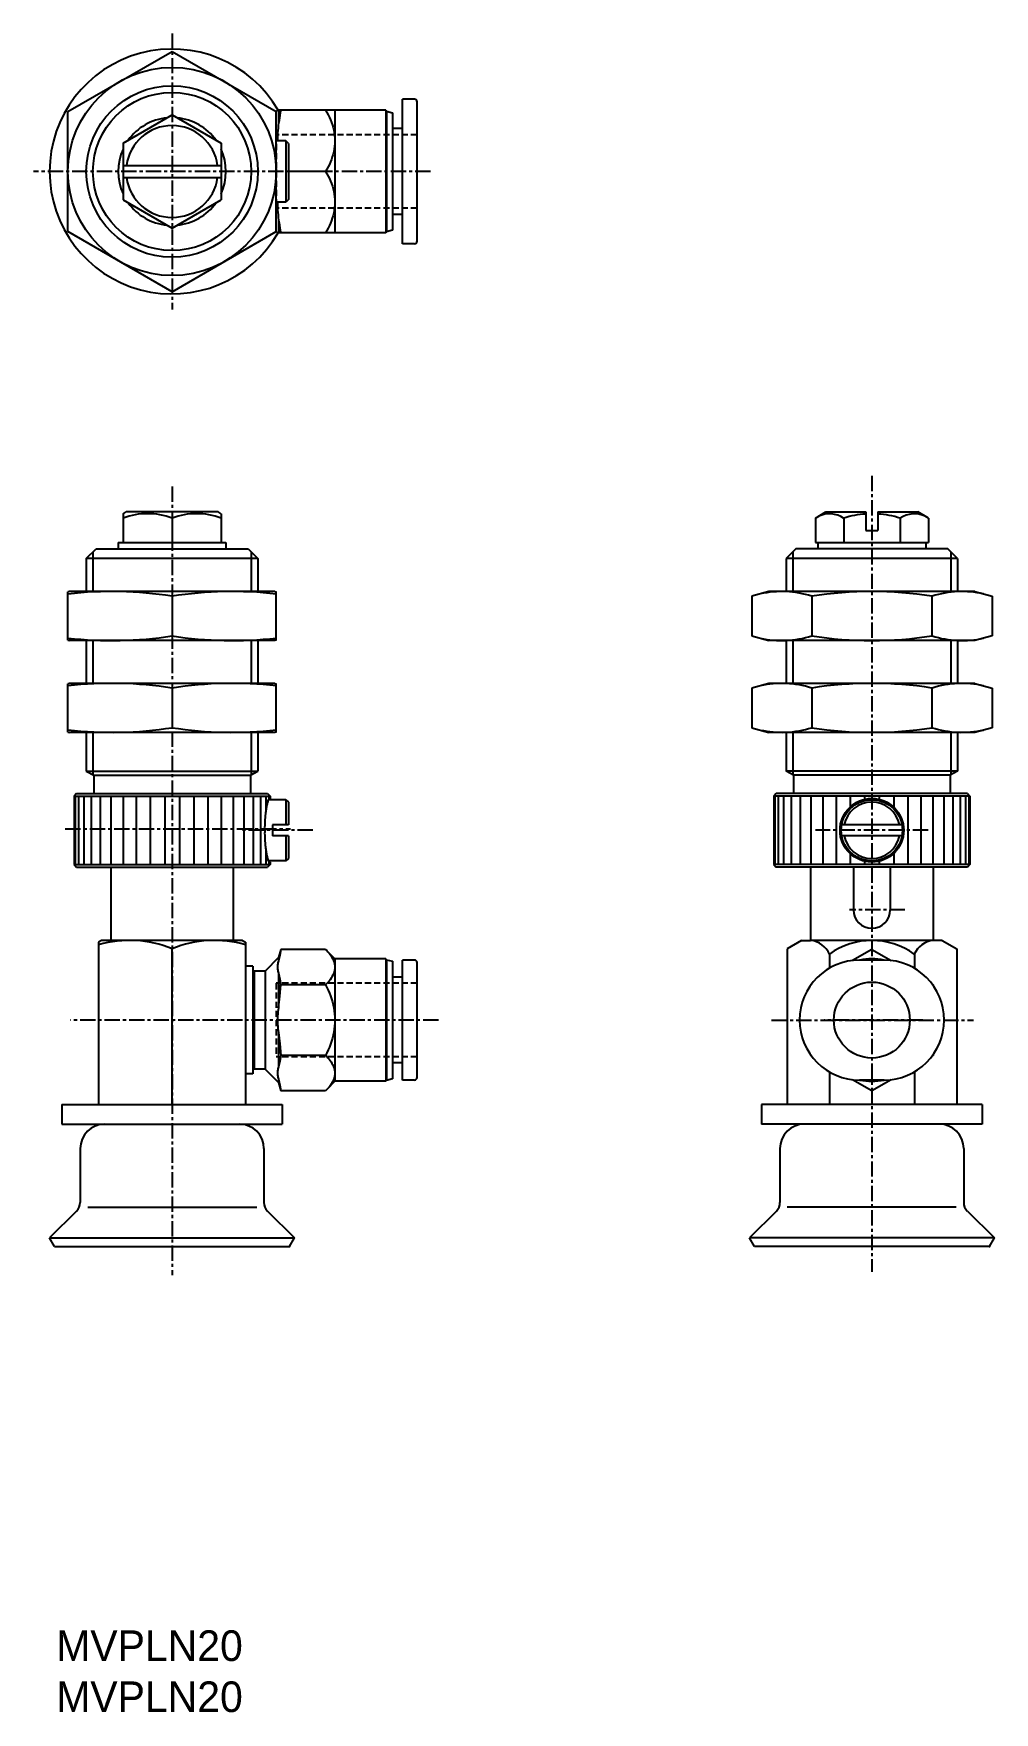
# Model space of a CAD drawing. Extents: x -48 to 30, y -18 to 120.
import ezdxf

# ---------------------------------------------------------------- set-up
doc = ezdxf.new("R2010")
doc.units = 0
doc.linetypes.add('CENTER', pattern=[2, 1.25, -0.25, 0.25, -0.25])
doc.linetypes.add('DASHED', pattern=[0.75, 0.5, -0.25])
doc.layers.get('0').update_dxf_attribs({"linetype": 'CONTINUOUS'})
doc.layers.add('CENTER', color=1, linetype='CENTER')

msp = doc.modelspace()

# ---------------------------------------------------------------- linework, layer by layer
at = {"color": 7, "linetype": 'CONTINUOUS'}
for p, q in [((-45.38, 113.24), (-36.88, 118.15)), ((-36.88, 118.15), (-28.38, 113.24)), ((-17.08, 114.24), (-18.08, 114.24)), ((-18.08, 102.44), (-18.08, 114.24)), ((-16.88, 102.64), (-16.88, 114.04)), ((-45.38, 103.43), (-45.38, 113.24)), ((-40.88, 110.65), (-36.88, 112.96)), ((-36.88, 112.96), (-32.88, 110.65)), ((-28.28, 113.34), (-28.38, 113.24)), ((-28.38, 103.43), (-28.38, 113.24)), ((-19.42, 113.34), (-28.28, 113.34)), ((-28.18, 113.34), (-28.18, 112.33)), ((-23.58, 113.34), (-23.58, 103.34)), ((-19.42, 113.34), (-19.42, 103.34)), ((-19.42, 113.34), (-19.38, 113.27)), ((-19.38, 113.27), (-19.38, 103.4)), ((-19.38, 113.27), (-18.88, 113.14)), ((-18.88, 113.14), (-18.88, 103.54)), ((-18.08, 111.84), (-18.88, 111.84)), ((-40.88, 110.65), (-40.88, 106.03)), ((-32.88, 110.65), (-32.88, 106.03)), ((-27.58, 110.84), (-28.38, 110.84)), ((-27.58, 110.84), (-27.58, 105.84)), ((-27.38, 110.64), (-27.58, 110.84)), ((-27.38, 110.64), (-27.38, 106.04)), ((-40.88, 108.84), (-32.88, 108.84)), ((-24.35, 108.34), (-27.38, 108.34)), ((-40.88, 107.84), (-32.88, 107.84)), ((-40.88, 106.03), (-36.88, 103.72)), ((-36.88, 103.72), (-32.88, 106.03)), ((-27.58, 105.84), (-28.38, 105.84)), ((-27.38, 106.04), (-27.58, 105.84)), ((-28.18, 104.35), (-28.18, 103.34)), ((-18.08, 104.84), (-18.88, 104.84)), ((-36.88, 98.52), (-45.38, 103.43)), ((-36.88, 98.52), (-28.38, 103.43)), ((-28.38, 103.44), (-28.28, 103.34)), ((-19.42, 103.34), (-28.28, 103.34)), ((-19.38, 103.4), (-19.42, 103.34)), ((-18.88, 103.54), (-19.38, 103.4)), ((-17.08, 102.44), (-18.08, 102.44)), ((-40.88, 80.38), (-40.63, 80.53)), ((-40.88, 80.38), (-40.88, 78.03)), ((-33.13, 80.53), (-40.63, 80.53)), ((-36.88, 80.02), (-36.88, 78.03)), ((-32.88, 80.38), (-33.13, 80.53)), ((-32.88, 80.38), (-32.88, 78.03)), ((15.64, 80.02), (16.5, 80.53)), ((15.64, 80.02), (15.64, 78.03)), ((16.5, 80.53), (19.75, 80.53)), ((17.95, 80.02), (17.95, 78.03)), ((19.75, 80.53), (19.75, 79.03)), ((20.75, 80.53), (24, 80.53)), ((20.75, 80.53), (20.75, 79.03)), ((22.56, 80.02), (22.56, 78.03)), ((24.87, 80.02), (24, 80.53)), ((24.87, 80.02), (24.87, 78.03)), ((19.75, 79.03), (20.75, 79.03)), ((-43.88, 76.73), (-43.08, 77.53)), ((-43.34, 77.27), (-43.34, 74.03)), ((-43.08, 77.53), (-30.68, 77.53)), ((-41.28, 78.03), (-32.48, 78.03)), ((-41.28, 78.03), (-41.28, 77.53)), ((-32.48, 78.03), (-32.48, 77.53)), ((-30.68, 77.53), (-29.88, 76.73)), ((-30.42, 77.27), (-30.42, 74.03)), ((14.05, 77.53), (13.25, 76.73)), ((13.8, 77.27), (13.8, 74.03)), ((26.45, 77.53), (14.05, 77.53)), ((15.64, 78.03), (24.87, 78.03)), ((15.85, 78.03), (15.85, 77.53)), ((24.65, 78.03), (24.65, 77.53)), ((27.25, 76.73), (26.45, 77.53)), ((26.71, 77.27), (26.71, 74.03)), ((-29.88, 76.73), (-43.88, 76.73)), ((-43.88, 76.73), (-43.88, 74.03)), ((-29.88, 76.73), (-29.88, 74.03)), ((27.25, 76.73), (13.25, 76.73)), ((13.25, 76.73), (13.25, 74.03)), ((27.25, 76.73), (27.25, 74.03)), ((-45.28, 74.03), (-45.38, 74)), ((-45.38, 70.05), (-45.38, 74)), ((-28.48, 74.03), (-45.28, 74.03)), ((-36.88, 73.65), (-36.88, 70.41)), ((-28.48, 74.03), (-28.38, 74)), ((-28.38, 70.05), (-28.38, 74)), ((11.85, 74.03), (10.44, 73.65)), ((10.44, 73.65), (10.44, 70.41)), ((28.65, 74.03), (11.85, 74.03)), ((15.35, 73.65), (15.35, 70.41)), ((25.16, 73.65), (25.16, 70.41)), ((28.65, 74.03), (30.07, 73.65)), ((30.07, 73.65), (30.07, 70.41)), ((-45.38, 70.05), (-45.28, 70.03)), ((-28.48, 70.03), (-45.28, 70.03)), ((-43.88, 70.03), (-43.88, 66.53)), ((-43.34, 70.03), (-43.34, 66.53)), ((-30.42, 70.03), (-30.42, 66.53)), ((-29.88, 70.03), (-29.88, 66.53)), ((-28.38, 70.05), (-28.48, 70.03)), ((10.44, 70.41), (11.85, 70.03)), ((28.65, 70.03), (11.85, 70.03)), ((13.25, 70.03), (13.25, 66.53)), ((13.8, 70.03), (13.8, 66.53)), ((26.71, 70.03), (26.71, 66.53)), ((27.25, 70.03), (27.25, 66.53)), ((30.07, 70.41), (28.65, 70.03)), ((-45.28, 66.53), (-45.38, 66.5)), ((-45.38, 62.55), (-45.38, 66.5)), ((-28.48, 66.53), (-45.28, 66.53)), ((-36.88, 66.15), (-36.88, 62.91)), ((-28.48, 66.53), (-28.38, 66.5)), ((-28.38, 62.55), (-28.38, 66.5)), ((11.85, 66.53), (10.44, 66.15)), ((10.44, 66.15), (10.44, 62.91)), ((28.65, 66.53), (11.85, 66.53)), ((15.35, 66.15), (15.35, 62.91)), ((25.16, 66.15), (25.16, 62.91)), ((28.65, 66.53), (30.07, 66.15)), ((30.07, 66.15), (30.07, 62.91)), ((-45.38, 62.55), (-45.28, 62.53)), ((-28.48, 62.53), (-45.28, 62.53)), ((-43.88, 62.53), (-43.88, 59.37)), ((-43.34, 62.53), (-43.34, 59.06)), ((-30.42, 62.53), (-30.42, 59.06)), ((-29.88, 62.53), (-29.88, 59.37)), ((-28.38, 62.55), (-28.48, 62.53)), ((10.44, 62.91), (11.85, 62.53)), ((28.65, 62.53), (11.85, 62.53)), ((13.25, 62.53), (13.25, 59.37)), ((13.8, 62.53), (13.8, 59.06)), ((26.71, 62.53), (26.71, 59.06)), ((27.25, 62.53), (27.25, 59.37)), ((30.07, 62.91), (28.65, 62.53)), ((-43.88, 59.37), (-29.88, 59.37)), ((-43.88, 59.37), (-43.28, 59.03)), ((-43.28, 59.03), (-30.48, 59.03)), ((-43.28, 59.03), (-43.28, 57.53)), ((-30.48, 59.03), (-29.88, 59.37)), ((-30.48, 59.03), (-30.48, 57.53)), ((27.25, 59.37), (13.25, 59.37)), ((13.85, 59.03), (13.25, 59.37)), ((26.65, 59.03), (13.85, 59.03)), ((13.85, 59.03), (13.85, 57.53)), ((27.25, 59.37), (26.65, 59.03)), ((26.65, 59.03), (26.65, 57.53)), ((-44.68, 57.53), (-44.88, 57.33)), ((-44.88, 57.33), (-28.88, 57.33)), ((-44.88, 57.33), (-44.88, 51.73)), ((-44.79, 57.33), (-44.79, 51.73)), ((-44.68, 57.53), (-29.08, 57.53)), ((-44.52, 57.33), (-44.52, 51.73)), ((-44.09, 57.33), (-44.09, 51.73)), ((-43.49, 57.33), (-43.49, 51.73)), ((-42.74, 57.33), (-42.74, 51.73)), ((-41.87, 57.33), (-41.87, 51.73)), ((-40.88, 57.33), (-40.88, 51.73)), ((-39.8, 57.33), (-39.8, 51.73)), ((-38.66, 57.33), (-38.66, 51.73)), ((-37.48, 57.33), (-37.48, 51.73)), ((-36.28, 57.33), (-36.28, 51.73)), ((-35.1, 57.33), (-35.1, 51.73)), ((-33.96, 57.33), (-33.96, 51.73)), ((-32.88, 57.33), (-32.88, 51.73)), ((-31.89, 57.33), (-31.89, 51.73)), ((-31.01, 57.33), (-31.01, 51.73)), ((-30.27, 57.33), (-30.27, 51.73)), ((-29.67, 57.33), (-29.67, 51.73)), ((-29.23, 57.33), (-29.23, 56.02)), ((-29.08, 57.53), (-28.88, 57.33)), ((-27.58, 57.03), (-29, 57.03)), ((-28.97, 57.33), (-28.97, 57.07)), ((-28.88, 57.33), (-28.88, 57.13)), ((-27.58, 57.03), (-27.38, 56.83)), ((-27.58, 57.03), (-27.58, 54.98)), ((-27.38, 56.83), (-27.38, 54.98)), ((12.45, 57.53), (12.25, 57.33)), ((28.25, 57.33), (12.25, 57.33)), ((12.25, 57.33), (12.25, 51.73)), ((12.34, 57.33), (12.34, 51.73)), ((28.05, 57.53), (12.45, 57.53)), ((12.61, 57.33), (12.61, 51.73)), ((13.05, 57.33), (13.05, 51.73)), ((13.65, 57.33), (13.65, 51.73)), ((14.39, 57.33), (14.39, 51.73)), ((15.27, 57.33), (15.27, 51.73)), ((16.25, 57.33), (16.25, 51.73)), ((17.33, 57.33), (17.33, 51.73)), ((18.47, 57.33), (18.47, 56.42)), ((19.66, 57.33), (19.66, 57.06)), ((20.85, 57.33), (20.85, 57.06)), ((22.04, 57.33), (22.04, 56.42)), ((23.18, 57.33), (23.18, 51.73)), ((24.25, 57.33), (24.25, 51.73)), ((25.24, 57.33), (25.24, 51.73)), ((26.12, 57.33), (26.12, 51.73)), ((26.86, 57.33), (26.86, 51.73)), ((27.46, 57.33), (27.46, 51.73)), ((27.9, 57.33), (27.9, 51.73)), ((28.05, 57.53), (28.25, 57.33)), ((28.17, 57.33), (28.17, 51.73)), ((28.25, 57.33), (28.25, 51.73)), ((-27.38, 54.98), (-28.68, 54.98)), ((-28.68, 54.98), (-28.68, 54.08)), ((22.71, 54.98), (17.8, 54.98)), ((-27.38, 54.08), (-28.68, 54.08)), ((-27.58, 54.08), (-27.58, 52.03)), ((-27.38, 54.08), (-27.38, 52.23)), ((22.71, 54.08), (17.8, 54.08)), ((-29.23, 53.03), (-29.23, 51.73)), ((-27.38, 52.23), (-27.58, 52.03)), ((18.47, 52.63), (18.47, 51.73)), ((22.04, 52.63), (22.04, 51.73)), ((-44.88, 51.73), (-28.88, 51.73)), ((-44.88, 51.73), (-44.68, 51.53)), ((-44.68, 51.53), (-29.08, 51.53)), ((-41.88, 51.53), (-41.88, 45.53)), ((-31.88, 51.53), (-31.88, 45.53)), ((-28.88, 51.73), (-29.08, 51.53)), ((-27.58, 52.03), (-29, 52.03)), ((-28.97, 51.98), (-28.97, 51.73)), ((-28.88, 51.93), (-28.88, 51.73)), ((28.25, 51.73), (12.25, 51.73)), ((12.25, 51.73), (12.45, 51.53)), ((28.05, 51.53), (12.45, 51.53)), ((15.25, 51.53), (15.25, 45.53)), ((18.75, 51.53), (18.75, 48.03)), ((19.66, 52), (19.66, 51.73)), ((20.85, 52), (20.85, 51.73)), ((21.75, 51.53), (21.75, 48.03)), ((25.25, 51.53), (25.25, 45.53)), ((28.25, 51.73), (28.05, 51.53)), ((-42.63, 45.53), (-42.88, 45.38)), ((-42.88, 45.38), (-42.88, 32.13)), ((-31.13, 45.53), (-42.63, 45.53)), ((-31.13, 45.53), (-30.88, 45.38)), ((-30.88, 45.38), (-30.88, 32.13)), ((14.5, 45.53), (13.33, 44.85)), ((14.5, 45.53), (15.25, 45.53)), ((26, 45.53), (15.25, 45.53)), ((26, 45.53), (27.18, 44.85)), ((-36.88, 32.13), (-36.88, 44.85)), ((-28.18, 44.13), (-29.28, 43.03)), ((-28, 44.8), (-28.18, 44.13)), ((-28.18, 44.13), (-28.18, 43.86)), ((-24.35, 44.8), (-28, 44.8)), ((-24.35, 44.8), (-23.58, 44.03)), ((-23.58, 44.03), (-23.58, 34.03)), ((-19.42, 44.03), (-23.58, 44.03)), ((-19.42, 44.03), (-19.42, 34.03)), ((-19.42, 44.03), (-19.38, 43.96)), ((-19.38, 43.96), (-19.38, 34.09)), ((-19.38, 43.96), (-18.88, 43.83)), ((-17.08, 43.93), (-18.08, 43.93)), ((-18.08, 34.13), (-18.08, 43.93)), ((13.33, 44.85), (13.33, 32.13)), ((16.79, 44.41), (16.79, 43.26)), ((20.25, 44.8), (18.68, 43.89)), ((21.25, 43.93), (19.25, 43.93)), ((20.25, 44.8), (21.83, 43.89)), ((23.72, 44.41), (23.72, 43.26)), ((27.18, 44.85), (27.18, 32.13)), ((-30.28, 43.43), (-30.88, 43.43)), ((-30.28, 43.43), (-30.28, 34.63)), ((-30.18, 43.03), (-30.28, 42.93)), ((-29.28, 43.03), (-30.18, 43.03)), ((-30.18, 43.03), (-30.18, 35.03)), ((-29.28, 43.03), (-29.28, 35.03)), ((-28.18, 42.85), (-28.18, 40.03)), ((-18.88, 43.83), (-18.88, 34.23)), ((-18.08, 42.53), (-18.88, 42.53)), ((-16.88, 34.33), (-16.88, 43.73)), ((-24.35, 41.91), (-28, 41.91)), ((15.33, 41.95), (15.25, 41.91)), ((15.25, 41.91), (15.25, 41.86)), ((25.18, 41.95), (25.25, 41.91)), ((25.25, 41.91), (25.25, 41.86)), ((-28.18, 38.02), (-28.18, 35.2)), ((-24.35, 36.14), (-28, 36.14)), ((15.25, 36.2), (15.25, 36.14)), ((15.33, 36.1), (15.25, 36.14)), ((25.25, 36.14), (25.18, 36.1)), ((25.25, 36.2), (25.25, 36.14)), ((-30.28, 34.63), (-30.88, 34.63)), ((-30.18, 35.03), (-30.28, 35.13)), ((-29.28, 35.03), (-30.18, 35.03)), ((-29.28, 35.03), (-28.18, 33.93)), ((-18.08, 35.53), (-18.88, 35.53)), ((16.79, 34.79), (16.79, 32.13)), ((23.72, 34.79), (23.72, 32.13)), ((-28.18, 34.19), (-28.18, 33.93)), ((-28.18, 33.93), (-28, 33.25)), ((-24.35, 33.25), (-28, 33.25)), ((-23.58, 34.03), (-24.35, 33.25)), ((-19.42, 34.03), (-23.58, 34.03)), ((-19.38, 34.09), (-19.42, 34.03)), ((-18.88, 34.23), (-19.38, 34.09)), ((-17.08, 34.13), (-18.08, 34.13)), ((20.25, 33.25), (18.68, 34.16)), ((21.25, 34.13), (19.25, 34.13)), ((21.83, 34.16), (20.25, 33.25)), ((-45.88, 32.13), (-27.88, 32.13)), ((-45.88, 32.13), (-45.88, 30.53)), ((-27.88, 32.13), (-27.88, 30.53)), ((29.25, 32.13), (11.25, 32.13)), ((11.25, 32.13), (11.25, 30.53)), ((29.25, 32.13), (29.25, 30.53)), ((-45.88, 30.53), (-27.88, 30.53)), ((29.25, 30.53), (11.25, 30.53)), ((-44.38, 28.53), (-44.38, 24.14)), ((-29.38, 28.53), (-29.38, 24.14)), ((12.75, 28.53), (12.75, 24.14)), ((27.75, 28.53), (27.75, 24.14)), ((-44.67, 23.43), (-46.88, 21.23)), ((-43.75, 23.76), (-29.95, 23.76)), ((-29.09, 23.43), (-26.88, 21.23)), ((12.46, 23.43), (10.25, 21.23)), ((27.13, 23.76), (13.33, 23.76)), ((28.05, 23.43), (30.25, 21.23)), ((-46.88, 21.23), (-26.88, 21.23)), ((-46.47, 20.53), (-46.88, 21.23)), ((-27.28, 20.53), (-26.88, 21.23)), ((30.25, 21.23), (10.25, 21.23)), ((10.66, 20.53), (10.25, 21.23)), ((29.85, 20.53), (30.25, 21.23)), ((-46.47, 20.53), (-27.28, 20.53)), ((29.85, 20.53), (10.66, 20.53))]:
    msp.add_line(p, q, dxfattribs=at)
at = {"color": 3, "linetype": 'DASHED'}
for p, q in [((-16.88, 111.34), (-28.38, 111.34)), ((-28.38, 111.34), (-28.38, 105.34)), ((-16.88, 105.34), (-28.38, 105.34)), ((-16.88, 42.03), (-28.38, 42.03)), ((-28.38, 42.03), (-28.38, 36.03)), ((-16.88, 36.03), (-28.38, 36.03))]:
    msp.add_line(p, q, dxfattribs=at)
at = {"color": 7, "linetype": 'CENTER'}
msp.add_line((24.4, 39.03), (16.35, 39.03), dxfattribs=at)
at = {"color": 7, "linetype": 'CONTINUOUS'}
for points in [[(-28, 113.34, 0.017945), (-28.15, 112.51, 0.018333), (-28.25, 111.68, 0.018898), (-28.28, 110.84)], [(-24.35, 113.34, -0.083554), (-23.68, 111.71, -0.112983), (-23.68, 109.96, -0.083553), (-24.35, 108.34)], [(-24.35, 108.34, -0.083554), (-23.68, 106.71, -0.112983), (-23.68, 104.96, -0.083553), (-24.35, 103.34)], [(-28.28, 105.84, 0.018886), (-28.25, 105, 0.018352), (-28.15, 104.16, 0.017937), (-28, 103.34)], [(-28.88, 57.13, 0.049127), (-28.96, 57.08, 0.049127), (-29.05, 56.93, 0.049127), (-29.12, 56.69, 0.049127), (-29.19, 56.36, 0.049127), (-29.24, 55.97, 0.049127), (-29.28, 55.52, 0.049127), (-29.31, 55.03, 0.049127), (-29.31, 54.53, 0.049127), (-29.31, 54.02, 0.049127), (-29.28, 53.53, 0.049127), (-29.24, 53.08, 0.049127), (-29.19, 52.69, 0.049127), (-29.12, 52.36, 0.049127), (-29.05, 52.12, 0.049127), (-28.96, 51.98, 0.049127), (-28.88, 51.93, -1)], [(-24.35, 44.8, -0.103298), (-23.7, 43.9, -0.216625), (-23.7, 42.81, -0.103318), (-24.35, 41.91)], [(-28.18, 43.86, 0.060456), (-28.27, 43.53, 0.069416), (-28.27, 43.18, 0.06049), (-28.18, 42.85)], [(-24.35, 41.91, -0.076012), (-23.68, 40.03, -0.09603), (-23.68, 38.03, -0.076032), (-24.35, 36.14)], [(-28.18, 40.03, 0.032376), (-28.27, 39.36, 0.033601), (-28.27, 38.69, 0.032383), (-28.18, 38.02)], [(-24.35, 36.14, -0.103298), (-23.7, 35.24, -0.216625), (-23.7, 34.15, -0.103319), (-24.35, 33.25)], [(-28.18, 35.2, 0.060456), (-28.27, 34.87, 0.069416), (-28.27, 34.52, 0.06049), (-28.18, 34.19)]]:
    msp.add_lwpolyline(points, format="xyb", dxfattribs=at)
for points in [[(-28, 44.8), (-28.09, 44.33), (-28.18, 43.86)], [(-28.18, 42.85), (-28.09, 42.38), (-28, 41.91)], [(-28.18, 40.03), (-28.09, 40.97), (-28, 41.91)], [(-28.18, 38.02), (-28.09, 37.08), (-28, 36.14)], [(-28, 36.14), (-28.09, 35.67), (-28.18, 35.2)], [(-28.18, 34.19), (-28.09, 33.72), (-28, 33.25)]]:
    msp.add_lwpolyline(points, dxfattribs=at)
for centre, radius in [((-36.88, 108.34), 8.5), ((-36.88, 108.34), 7), ((-36.88, 108.34), 6.46), ((20.25, 54.53), 2.6), ((20.25, 54.53), 2.5), ((20.25, 39.03), 3.1)]:
    msp.add_circle(centre, radius, dxfattribs=at)
for centre, radius, start, end in [((-36.88, 108.34), 10, 30, 330), ((-17.08, 114.04), 0.2, 0, 90), ((-36.88, 108.34), 4.4, 95.3805, 144.6195), ((-36.88, 108.34), 4.4, 35.3805, 84.6195), ((-36.88, 108.34), 3.75, 7.6623, 172.3378), ((-36.88, 108.34), 4.4, 155.38, 204.62), ((-36.88, 108.34), 4.4, 335.38, 24.62), ((-36.88, 108.34), 3.75, 187.6623, 352.3378), ((-36.88, 108.34), 4.4, 215.38, 264.62), ((-36.88, 108.34), 4.4, 275.3796, 324.6204), ((-17.08, 102.64), 0.2, 270, 0), ((-38.88, 74.61), 5.78, 69.7438, 110.2561), ((-34.88, 74.61), 5.78, 69.7438, 110.2561), ((16.79, 78.34), 2.04, 55.6158, 115.6158), ((20.25, 72.74), 7.64, 93.7511, 107.588), ((20.25, 72.74), 7.64, 72.412, 86.2489), ((23.72, 78.34), 2.04, 64.3843, 124.3842), ((-41.79, 42.08), 31.95, 81.1646, 96.456), ((-31.97, 42.08), 31.95, 83.544, 98.8354), ((12.89, 65.9), 8.13, 72.433, 102.4329), ((20.25, 42.08), 31.95, 81.1646, 98.8354), ((27.62, 65.9), 8.13, 77.5677, 107.567), ((-41.79, 101.98), 31.95, 263.544, 278.8354), ((-31.97, 101.98), 31.95, 261.1646, 276.456), ((12.89, 78.16), 8.13, 257.5678, 287.567), ((20.25, 101.98), 31.95, 261.1646, 278.8354), ((27.62, 78.16), 8.13, 252.433, 282.4329), ((-41.79, 34.58), 31.95, 81.1646, 96.456), ((-31.97, 34.58), 31.95, 83.544, 98.8354), ((12.89, 58.4), 8.13, 72.433, 102.4329), ((20.25, 34.58), 31.95, 81.1646, 98.8354), ((27.62, 58.4), 8.13, 77.5677, 107.567), ((-41.79, 94.48), 31.95, 263.544, 278.8354), ((-31.97, 94.48), 31.95, 261.1646, 276.456), ((12.89, 70.66), 8.13, 257.5678, 287.567), ((20.25, 94.48), 31.95, 261.1646, 278.8354), ((27.62, 70.66), 8.13, 252.433, 282.4329), ((20.25, 54.53), 2.3, 11.2828, 168.7172), ((20.25, 54.53), 2.3, 191.2828, 348.7172), ((20.25, 48.03), 1.5, 180, 0), ((-40.34, 36.37), 9.16, 67.7807, 106.0709), ((-33.42, 36.37), 9.16, 73.9291, 112.2193), ((15.06, 43.64), 1.9, 24.0647, 84.0647), ((20.25, 39.58), 5.95, 54.3686, 125.6314), ((25.45, 43.64), 1.9, 95.9353, 155.9353), ((-17.08, 43.73), 0.2, 0, 90), ((19.25, 39.03), 4.9, 90, 270), ((20.25, 39.03), 5, 78.5215, 101.4785), ((21.25, 39.03), 4.9, 270, 90), ((-17.08, 34.33), 0.2, 270, 0), ((20.25, 39.03), 5, 258.5217, 281.4783), ((-42.38, 28.53), 2, 90, 180), ((-31.38, 28.53), 2, 0, 90), ((14.75, 28.53), 2, 90, 180), ((25.75, 28.53), 2, 0, 90), ((-45.38, 24.14), 1, 315, 360), ((-28.38, 24.14), 1, 180, 225), ((11.75, 24.14), 1, 315, 360), ((28.75, 24.14), 1, 180, 225)]:
    msp.add_arc(centre, radius, start, end, dxfattribs=at)
for p in [(-36.88, 108.34), (-16.88, 108.34), (-36.88, 20.53), (-27.28, 20.53), (20.25, 20.53), (29.85, 20.53)]:
    msp.add_point(p, dxfattribs=at)
at = {"layer": 'CENTER', "color": 1, "linetype": 'CENTER'}
for p, q in [((-36.88, 119.61), (-36.88, 97.06)), ((-15.78, 108.34), (-48.18, 108.34)), ((-36.88, 82.61), (-36.88, 18.19)), ((20.25, 83.49), (20.25, 18.47)), ((-45.6, 54.64), (-27.2, 54.64)), ((-25.38, 54.53), (-31.31, 54.53)), ((24.85, 54.53), (15.65, 54.53)), ((22.95, 48.03), (18.42, 48.03)), ((-15.14, 39.03), (-45.16, 39.03)), ((12.07, 39.03), (28.56, 39.03))]:
    msp.add_line(p, q, dxfattribs=at)

# ---------------------------------------------------------------- texts
at = {"color": 7, "linetype": 'CONTINUOUS'}
for p in [(-46.34, -13.32), (-46.34, -17.49)]:
    msp.add_text('MVPLN20', height=2.5, dxfattribs=at).set_placement(p)

doc.saveas('drawing.dxf')
